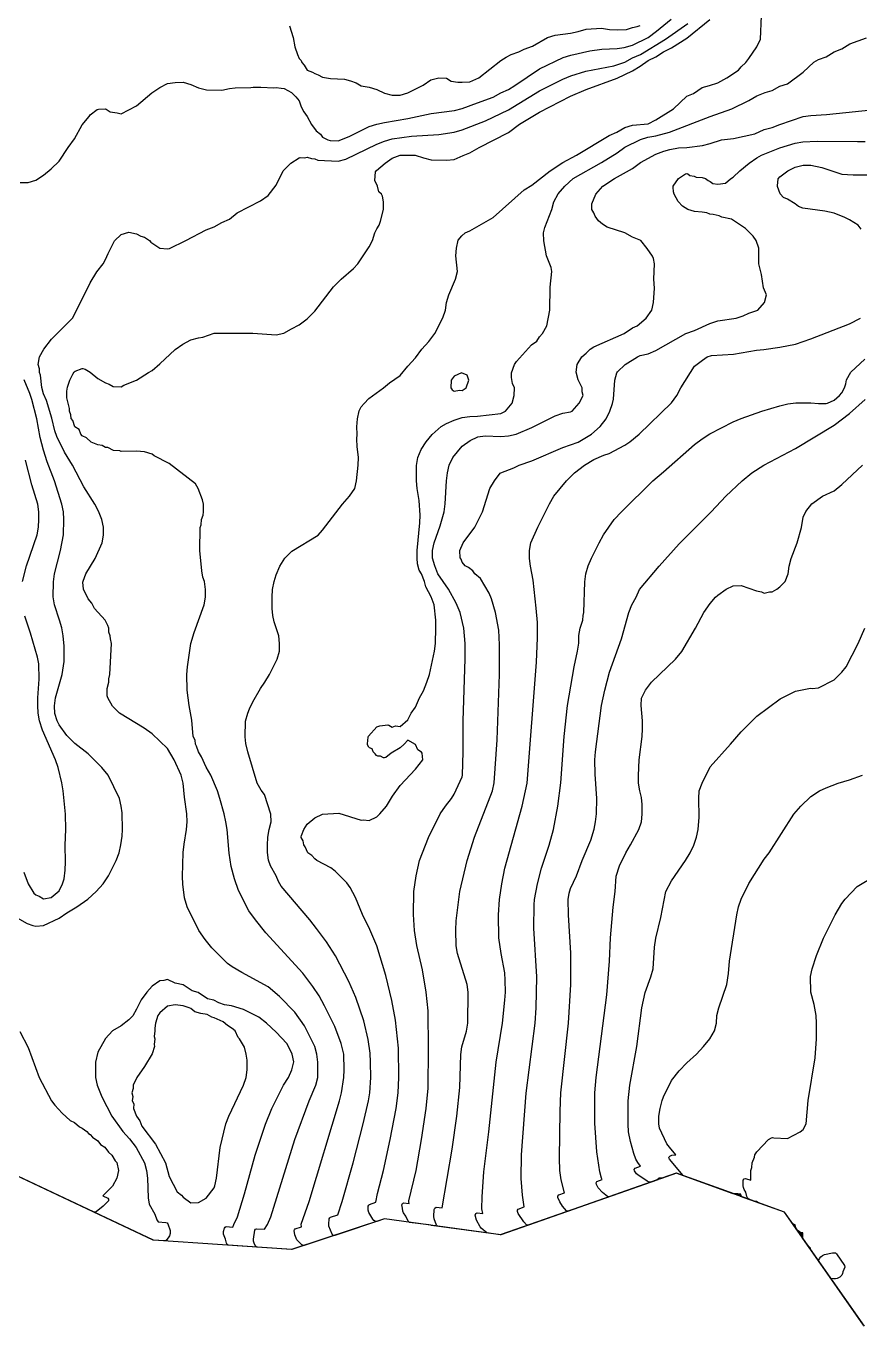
# Model space of a CAD drawing. Header units: millimetres. Extents: x 0 to 1688, y 0 to 1207.
# Drawn here: x 319.3 to 588.4, y 194.8 to 614.2 of the extents above; entities that cross this region are included whole.
import ezdxf

# ---------------------------------------------------------------- set-up
doc = ezdxf.new("R2010")
doc.units = ezdxf.units.MM
doc.layers.add('CONTOUR_1m', color=8, linetype='Continuous')
doc.layers.add('CONTOUR_5m_INDEX', color=1, linetype='Continuous')

msp = doc.modelspace()

# ---------------------------------------------------------------- linework, layer by layer
at = {"layer": 'CONTOUR_1m'}
for points, elevation in [([(589.77, 194.82), (564.05, 231.55), (529.1, 244.1), (472.53, 224.28), (435, 229.35), (405, 219.46), (360.49, 222.51), (276.94, 261.91), (230.01, 277.46), (161.67, 331.67), (127.47, 334.79), (51.64, 364.14), (12.6, 361.63), (0.47, 366.43), (0.47, 366.43), (0.13, 366.71), (0, 367.13), (0, 1159.58)], 524.3), ([(589.77, 194.82), (564.05, 231.55), (529.1, 244.1), (472.53, 224.28), (435, 229.35), (405, 219.46), (360.49, 222.51), (276.94, 261.91), (230.01, 277.46), (161.67, 331.67), (127.47, 334.79), (51.64, 364.14), (12.6, 361.63), (0.47, 366.43), (0.47, 366.43), (0.13, 366.71), (0, 367.13), (0, 1159.58)], 529.3), ([(589.77, 194.82), (564.05, 231.55), (529.1, 244.1), (472.53, 224.28), (435, 229.35), (405, 219.46), (360.49, 222.51), (276.94, 261.91), (230.01, 277.46), (161.67, 331.67), (127.47, 334.79), (51.64, 364.14), (12.6, 361.63), (0.47, 366.43), (0.47, 366.43), (0.13, 366.71), (0, 367.13), (0, 1159.58)], 534.3), ([(589.77, 194.82), (564.05, 231.55), (529.1, 244.1), (472.53, 224.28), (435, 229.35), (405, 219.46), (360.49, 222.51), (276.94, 261.91), (230.01, 277.46), (161.67, 331.67), (127.47, 334.79), (51.64, 364.14), (12.6, 361.63), (0.47, 366.43), (0.47, 366.43), (0.13, 366.71), (0, 367.13), (0, 1159.58)], 539.3), ([(589.77, 194.82), (564.05, 231.55), (529.1, 244.1), (472.53, 224.28), (435, 229.35), (405, 219.46), (360.49, 222.51), (276.94, 261.91), (230.01, 277.46), (161.67, 331.67), (127.47, 334.79), (51.64, 364.14), (12.6, 361.63), (0.47, 366.43), (0.47, 366.43), (0.13, 366.71), (0, 367.13), (0, 1154.2)], 549.3), ([(589.77, 194.82), (564.05, 231.55), (529.1, 244.1), (472.53, 224.28), (435, 229.35), (405, 219.46), (360.49, 222.51), (276.94, 261.91), (230.01, 277.46), (161.67, 331.67), (127.47, 334.79), (51.64, 364.14), (12.6, 361.63), (0.4, 366.46), (0.13, 366.71), (0, 367.13), (0, 920.81)], 554.3), ([(589.77, 194.82), (564.05, 231.55), (529.1, 244.1), (472.53, 224.28), (435, 229.35), (418.95, 224.06), (418.44, 224.07), (418.05, 224.42), (417.06, 226.98), (417.01, 227.7), (417.17, 229.44), (417.3, 229.7), (417.59, 229.92), (419.94, 230.72), (421.31, 235.01), (424.87, 247.5), (428.08, 260), (429.83, 267.51), (430.24, 270.02), (430.53, 275.01), (430.49, 279.99), (430.34, 282.83), (429.72, 287.2), (428.3, 293.32), (425.78, 300.8), (423.49, 306), (419.22, 314.2), (416.25, 318.74), (413.09, 323.1), (410.89, 325.9), (401.67, 336.74), (400.73, 338.23), (399.98, 340.02), (398.23, 343.23), (397.56, 345.15), (397.28, 347.54), (397.27, 349.99), (397.33, 352.56), (397.79, 355.03), (398.47, 357.5), (398.28, 359.98), (396.25, 366.25), (396.25, 366.25), (395.15, 367.65), (393.94, 370), (390.84, 380.04), (390.28, 382.73), (390.04, 384.95), (390.19, 389.91), (390.9, 392.54), (391.47, 393.98), (392.49, 396.18), (394.98, 400.53), (396.39, 402.51), (397.91, 405.01), (400.39, 410), (401.09, 412.5), (401.14, 415.02), (400.94, 417.5), (399.43, 421.98), (399, 424.04), (398.77, 426.3), (398.72, 429.97), (398.88, 432.45), (399.4, 434.97), (400.02, 437.18), (401.16, 440), (402.81, 442.56), (405.03, 444.82), (413.54, 450.01), (415.01, 451.6), (421.38, 459.98), (423.65, 462.52), (425.37, 465), (425.89, 467.51), (426.51, 472.52), (426.59, 475), (426.11, 478.57), (426.01, 480.96), (426.17, 482.53), (426.07, 484.95), (426.27, 487.54), (426.78, 490.03), (427.5, 491.34), (428.4, 492.47), (429.96, 494.02), (434.67, 497.49), (436.61, 499.1), (440, 501.45), (442.49, 504.47), (444.98, 507.14), (446.97, 510), (449.32, 512.49), (451.23, 515), (453.77, 520.03), (454.6, 522.5), (454.95, 525), (455.7, 527.46), (457.91, 532.52), (458.53, 535), (457.95, 540.08), (458.2, 542.54), (458.78, 545.08), (459.97, 546.54), (461, 547.49), (462.52, 548.12), (470, 552.39), (480, 561.32), (482.52, 562.82), (488.4, 567.48), (492.46, 570.23), (496.92, 572.51), (507.46, 578.9), (509.88, 580.01), (512.5, 581.48), (515, 582.19), (520, 582.71), (522.48, 583.95), (528.18, 587.5), (532.51, 591.62), (534.63, 592.5), (537.47, 594.37), (539.86, 595), (542.5, 595.92), (545.37, 597.49), (549.17, 600), (550.03, 601.04), (551.56, 602.5), (552.51, 603.73), (555.11, 607.5), (556.23, 610), (556.64, 617.45)], 574.3), ([(317.5, 563.77), (320, 563.7), (322.5, 564.48), (325.01, 566.13), (327.49, 568.13), (330, 570.57), (332.91, 574.98), (335.01, 577.85), (337.5, 582.39), (339.7, 584.99), (340.04, 585.61), (342.33, 587.28), (342.71, 587.42), (344.95, 587.55), (345.22, 587.42), (346.49, 586.49), (348.73, 586.23), (350, 585.87), (355, 588.47), (359.97, 592.69), (362.54, 594.4), (364.96, 595.64), (367.45, 596.02), (370.04, 596.08), (372.55, 595.33), (375, 594.23), (377.52, 593.61), (382.5, 593.51), (384.95, 594.1), (386.76, 594.29), (391.84, 594.36), (392.57, 594.48), (395.03, 594.52), (399.23, 594.25), (400.04, 594.37), (401.62, 594.12), (402.56, 594.09), (405, 592.72), (406.4, 591.4), (407.42, 590.07), (408.12, 588.12), (408.98, 586.52), (410.05, 585.05), (411.38, 582.48), (412.88, 580.38), (414.28, 579.28), (415, 578.37), (416.66, 577.5), (417.5, 577.26), (420, 577.23), (423.54, 578.53), (430, 581.79), (432.46, 582.59), (435.02, 583.14), (442.51, 584.33), (450.03, 585.99), (457.52, 587.01), (460.01, 587.66), (465, 589.4), (470, 591.27), (472.47, 592.66), (475.02, 593.78), (477.06, 595.01), (484.95, 600.4), (492.56, 604.11), (495.03, 604.83), (501.17, 606.16), (505.05, 606.79), (509.99, 606.99), (512.24, 607.25), (515, 608.01), (520.01, 610.47), (522.71, 612.51), (527.48, 616.48)], 559.3), ([(589.77, 194.82), (564.05, 231.55), (529.1, 244.1), (472.53, 224.28), (435, 229.35), (405.07, 219.47), (393.82, 220.25), (393.48, 220.51), (393.05, 221.23), (392.73, 222.14), (392.73, 222.81), (393.12, 225.74), (393.33, 226.04), (393.72, 226.22), (396.25, 226.06), (397.27, 227.52), (398.29, 230.02), (406.1, 255.02), (410.64, 267.48), (412.84, 272.5), (413.51, 275.02), (413.52, 279.97), (413.15, 282.52), (412.53, 285), (409.22, 291.7), (406.01, 296.05), (401.15, 301.13), (397.5, 304.24), (388.91, 308.92), (385.79, 310.75), (384.3, 311.8), (379.26, 316.82), (377.08, 319.54), (375.1, 322.46), (371.32, 330), (370.48, 332.98), (369.93, 337.39), (369.84, 339.86), (370.01, 347.54), (370.3, 350.32), (371.08, 354.98), (371.27, 357.52), (371.23, 360.02), (370.45, 365.43), (370.03, 369.99), (369.39, 372.5), (367.15, 377.48), (365, 381.1), (359.98, 385.87), (357.49, 387.67), (349.51, 392.55), (347.2, 394.76), (345.71, 397.5), (345.56, 398.14), (345.49, 400.44), (346.02, 402.5), (346.07, 403.57), (346.38, 405), (346.9, 414.98), (346.54, 416.54), (346.52, 417.5), (346.09, 418.63), (346, 420), (345.77, 420.77), (344.87, 422.5), (341.38, 426.32), (340.56, 428.06), (339.37, 429.42), (337.84, 432.5), (337.71, 434.84), (337.76, 435.15), (338.68, 437.5), (341.62, 442.48), (343.92, 447.5), (344.31, 450), (344.31, 452.52), (343.78, 455), (342.69, 457.72), (341.5, 460.01), (338.01, 465.55), (334.33, 472.51), (331.75, 476.69), (329.27, 481.81), (328.6, 483.65), (327.66, 487.67), (325.94, 493.41), (324.98, 495.51), (324.48, 497.55), (324.05, 501.56), (323.71, 502.46), (323.67, 503.67), (323.28, 505), (323.65, 507.5), (325.04, 510.01), (327.53, 513.22), (334.32, 520), (334.32, 520), (336.94, 525.01), (339.98, 531.37), (342.21, 534.96), (344.19, 537.48), (344.99, 538.84), (345.79, 540.81), (347.92, 544.94), (350.08, 546.91), (352.5, 547.71), (354.97, 547.15), (356.4, 546.4), (357.56, 546.12), (359.13, 545.02), (359.55, 544.52), (362.5, 542.59), (365, 542.29), (365.58, 542.49), (370.89, 545), (377.46, 548.46), (380, 549.43), (382.46, 550.83), (385, 551.92), (387.5, 553.92), (394.98, 557.82), (397.48, 559.54), (400, 562.82), (402.28, 567.53), (404.76, 570), (407.44, 571.7), (407.73, 571.75), (409.19, 571.7), (410.04, 571.88), (411.48, 571.48), (412.53, 571.42), (413.43, 570.93), (420, 570.62), (422.5, 571.27), (432.52, 576.05), (434.97, 577.04), (437.5, 577.79), (443.65, 578.63), (452.52, 579.19), (457.48, 580), (459.99, 580.73), (467.51, 583.59), (474.98, 587.18), (484.97, 593.29), (492.53, 597.08), (495.03, 598.11), (499.96, 599.65), (508.9, 601.41), (512.5, 602.52), (514.97, 603.9), (517.53, 605.02), (525.6, 609.99), (532.82, 615.01)], 564.3), ([(404.36, 614.32), (405.5, 610.56), (406.05, 607.5), (406.91, 605.02), (407.5, 603.7), (408.11, 603.12), (408.33, 602.5), (409.07, 601.57), (410, 599.93), (411.79, 599.33), (412.5, 598.86), (413.53, 598.52), (415, 597.75), (417.52, 597.33), (422.07, 597.07), (424.02, 596.58), (425.81, 595.88), (427.46, 594.96), (430.06, 594.53), (432.54, 593.7), (435, 592.52), (437.5, 591.88), (440, 591.96), (442.5, 592.71), (447.5, 595.11), (449.97, 596.82), (452.46, 597.53), (454.95, 597.39), (456.45, 596.45), (458.59, 596.11), (460.02, 596.05), (462.5, 596.24), (465.42, 597.5), (472.47, 603.07), (474.22, 604.2), (475.86, 605.02), (478.35, 605.85), (480, 606.78), (482.67, 607.68), (487.58, 610.49), (490, 611.24), (494.99, 611.9), (497.48, 612.42), (500.03, 613.24), (505, 613.48), (507.52, 613.08), (510.02, 612.96), (513.07, 613.07), (515, 613.76), (516.53, 614.04), (517.48, 614.39)], 554.3), ([(589.77, 194.82), (564.05, 231.55), (529.1, 244.1), (472.53, 224.28), (435.02, 229.35), (432.47, 228.52), (432.05, 228.55), (431.58, 228.87), (431.2, 229.31), (429.96, 231.44), (429.74, 232.2), (429.74, 233.53), (429.89, 233.86), (430.17, 234.07), (432.22, 234.76), (432.67, 237.53), (434.68, 245.01), (436.84, 254.99), (438.72, 264.99), (439.41, 270.02), (439.6, 275.01), (439.44, 284.46), (438.49, 293.47), (437.35, 299.83), (435.36, 307.87), (432.45, 317.48), (430.29, 322.77), (427.92, 327.53), (425.64, 333.11), (423.87, 336.34), (422.82, 337.82), (419.06, 341.59), (417.69, 342.68), (413.16, 345), (412.5, 345.49), (411.57, 346.57), (410.27, 347.47), (409.41, 349.41), (408.99, 350.04), (408.79, 351.3), (408.79, 351.3), (408.14, 352.37), (408.09, 352.65), (408.18, 353.12), (408.95, 354.96), (409.98, 356.71), (412.47, 358.82), (414.96, 359.91), (420.27, 360.26), (427.5, 358.03), (428.19, 358.14), (430, 357.86), (432.5, 359.12), (433.48, 360.02), (435.66, 362.5), (437.52, 365.72), (440, 369.22), (444.99, 374.44), (447.36, 377.5), (447.12, 379.6), (446.93, 380), (445.75, 380.74), (445, 382.39), (442.5, 383.85), (441.35, 382.5), (440, 381.35), (437.1, 379.59), (435.38, 378.27), (434.99, 378.12), (434.64, 378.17), (433.68, 378.68), (432.83, 378.67), (432.42, 378.83), (431.95, 379.45), (431.35, 380.04), (430.98, 380.98), (430.18, 381.35), (429.96, 381.55), (429.54, 382.37), (429.49, 382.64), (429.69, 384.75), (429.79, 385.07), (432.54, 388.11), (433.5, 388.47), (436.06, 388.72), (436.39, 388.64), (437.5, 387.97), (438.54, 388.46), (440, 388.22), (442.5, 390.36), (443.53, 392.5), (445.01, 394.46), (446.3, 397.47), (447.51, 399.7), (448.6, 402.5), (449.53, 405.03), (451.12, 412.51), (451.48, 415.02), (451.54, 420.01), (451.5, 422.52), (450.99, 427.5), (450, 430.02), (448.31, 433.31), (447.89, 435), (446.87, 437.48), (446.2, 438.7), (445.6, 440.69), (445.46, 442.54), (445.53, 444.97), (446.42, 453.9), (446.48, 456.46), (446.18, 461.16), (445.56, 464.97), (445.34, 467.47), (445.35, 472.46), (445.68, 475.03), (446.79, 477.55), (448.41, 480.03), (450.33, 482.44), (453.3, 485), (454.96, 485.96), (457.46, 487.06), (460.05, 487.87), (462.45, 488.26), (465.02, 488.34), (472.5, 489.21), (474.02, 490), (476.13, 492.5), (476.83, 495), (476.95, 497.5), (476.31, 498.85), (475.9, 500.79), (475.95, 502.38), (476.92, 505), (477.54, 505.96), (482.43, 511.37), (484.14, 512.5), (485, 513.95), (485.92, 515), (487.29, 517.52), (488.29, 522.5), (488.38, 529.96), (488.92, 535), (488.77, 536.27), (487.23, 540.08), (486.39, 544.95), (486.29, 547.46), (486.72, 549.25), (488.92, 554.99), (489.65, 557.5), (490.97, 560.07), (493.12, 562.53), (495.87, 565), (505.01, 570.19), (509.99, 573.32), (512.55, 575.13), (517.55, 577.61), (519.95, 578.38), (522.52, 578.82), (526.87, 580.01), (539.99, 585.05), (547.03, 587.49), (552.49, 590.18), (555.05, 591.66), (557.75, 592.77), (560, 593.41), (562.5, 594.79), (565, 595.53), (569.99, 599.34), (573.48, 602.54), (575, 603.45), (577.5, 604.32), (580, 605.86), (582.5, 606.89), (585.08, 608.48), (590.51, 610.43)], 579.3), ([(589.77, 194.82), (564.05, 231.55), (529.1, 244.1), (472.53, 224.28), (450.17, 227.29), (449.88, 227.4), (449.24, 227.42), (443.09, 228.26), (442.82, 228.39), (442.61, 228.62), (441.89, 230.29), (441.07, 231.38), (440.89, 231.87), (440.78, 232.84), (440.78, 232.84), (440.55, 233.89), (440.64, 234.17), (440.83, 234.39), (441.1, 234.52), (442.96, 234.33), (442.8, 234.89), (442.81, 235.19), (445.17, 245.01), (446.93, 254.99), (448.4, 264.99), (449.03, 271.55), (449.22, 284.21), (449.01, 296.53), (448.44, 302.51), (447.19, 309.71), (445.38, 317.53), (444.63, 322.47), (444.3, 327.53), (444.47, 335.04), (445.19, 340.03), (446.31, 344.95), (449.22, 352.47), (452.93, 360.04), (454.62, 362.52), (456.58, 364.98), (457.49, 366.45), (459.99, 371.94), (460.16, 372.52), (460.4, 380.01), (460.4, 390.01), (461.02, 410.01), (460.99, 415.02), (460.55, 420), (459.33, 425), (458.04, 428.02), (455.64, 432.52), (452.18, 437.5), (451.17, 440.04), (450.46, 442.54), (450.49, 445), (451.01, 447.45), (452.94, 452.93), (454.21, 457.52), (454.58, 460.02), (454.93, 467.47), (455.26, 470.04), (455.86, 472.5), (457.06, 475), (459.98, 478.71), (462.56, 480.53), (465.12, 481.72), (467.5, 481.99), (472.48, 481.84), (474.99, 481.99), (477.5, 482.54), (482.51, 484.67), (490, 488.46), (492.5, 489.27), (495, 489.7), (495.49, 490), (497.82, 492.5), (499.11, 495), (498.76, 496.22), (498.69, 497.5), (497.49, 500.05), (496.76, 502.5), (497.08, 504.99), (498.59, 507.46), (500.02, 508.63), (501.34, 510), (502.5, 510.75), (512.31, 514.99), (515, 516.89), (516.43, 517.5), (519.41, 520), (521.25, 522.5), (521.75, 525.02), (522.1, 529.6), (521.89, 532.54), (522.07, 537.5), (521.74, 539.26), (521.43, 540.02), (519.71, 542.49), (517.67, 545), (515, 546.06), (512.55, 547.5), (506.78, 549.33), (505.34, 550.27), (504.03, 551.42), (502.97, 552.84), (502.5, 553.93), (501.86, 555.01), (501.87, 556.85), (503.13, 559.96), (505.36, 562.52), (509.22, 565.01), (514.98, 568.25), (517.55, 570.15), (522.46, 572.85), (525.03, 573.88), (526.97, 574.43), (529.86, 574.89), (532.51, 575.04), (537.52, 575.72), (540.02, 576.29), (543.73, 577.5), (547.52, 577.98), (554.44, 579.45), (557.5, 580.79), (560.02, 581.46), (562.52, 582.45), (570.06, 584.98), (572.54, 585.38), (577.51, 585.65), (595.16, 587.5)], 584.3), ([(589.77, 194.82), (564.05, 231.55), (529.1, 244.1), (523.92, 242.28), (523.52, 242.24), (523.2, 242.03), (472.53, 224.28), (452.21, 227.03), (451.97, 227.17), (451.79, 227.39), (450.96, 229.42), (450.9, 230.13), (451.03, 232.41), (451.03, 232.41), (451.22, 232.87), (451.66, 233.11), (453.61, 232.9), (456.83, 251.82), (458.34, 262.49), (459.26, 271.75), (459.63, 282.46), (459.96, 284.94), (461.4, 289.98), (461.84, 292.5), (462, 302.48), (461.63, 304.99), (458.52, 314.96), (458.06, 317.5), (457.96, 322.48), (458.09, 325.56), (459.26, 334.96), (461.66, 344.97), (464.06, 352.48), (469.84, 367.51), (470.39, 370.01), (471.37, 383.88), (472.09, 404.99), (472.08, 414.57), (471.81, 419.34), (470.78, 424.98), (469.5, 429.47), (468.71, 431.24), (465.93, 435.93), (464.14, 437.5), (463.44, 438.46), (462.04, 439.54), (461, 440.04), (460.03, 441.29), (459.69, 442.19), (459.4, 442.69), (459.26, 445.03), (460.3, 447.5), (464.08, 452.52), (466.57, 457.5), (468.99, 465), (470.48, 467.53), (472.26, 469.93), (472.5, 470.08), (476.69, 471.7), (478.38, 472.51), (482.51, 473.97), (492.47, 478.23), (497.5, 479.95), (501.76, 482.5), (504.53, 485), (506.48, 487.52), (507.63, 489.98), (508.54, 492.48), (508.85, 493.86), (509.23, 500), (509.93, 502.34), (510.1, 502.6), (512.6, 505), (516.61, 507.5), (517.5, 507.87), (520, 508.5), (522.48, 509.53), (532.22, 515), (535.02, 515.94), (539.96, 518.22), (542.5, 519.06), (548.42, 520.01), (550.7, 520.72), (552.55, 521.59), (555.38, 522.5), (557.54, 525), (558.16, 527.5), (557.26, 529.76), (556.6, 534.08), (555.76, 537.5), (555.76, 542.5), (554.88, 545), (553.93, 546.4), (551.42, 548.92), (546.89, 551.89), (543.75, 552.5), (542.93, 552.95), (540.95, 553.45), (539.97, 553.53), (538.91, 553.92), (537.48, 554.2), (534.93, 554.41), (532.84, 554.99), (531.1, 556.05), (529.7, 557.58), (528.37, 559.97), (528.18, 560.68), (528.09, 562.25), (528.13, 562.57), (529.76, 565.04), (532.06, 566.5), (532.49, 566.62), (532.85, 566.51), (533.51, 566.01), (534.92, 565.82), (535.49, 565.5), (537.5, 565.32), (538.57, 565.03), (539.35, 564.35), (540.03, 564.11), (540.94, 563.44), (542.5, 563.16), (545, 563.57), (546.58, 564.97), (547.5, 565.44), (549.55, 567.53), (552.58, 569.98), (555.04, 571.72), (556.54, 572.51), (562.53, 574.95), (567.46, 576.43), (569.95, 576.87), (574.54, 577.02), (587.51, 576.91), (590.02, 577.01)], 589.3), ([(589.77, 194.82), (569.39, 223.92), (569.24, 224.25), (569.01, 224.47), (564.05, 231.55), (549.49, 236.78), (548.86, 237.04), (548.42, 237.32), (547.85, 237.37), (529.1, 244.1), (524.2, 242.38), (523.52, 242.34), (523.05, 241.98), (481.39, 227.38), (481.04, 227.37), (480.78, 227.49), (479.88, 228.42), (478.11, 231.13), (477.84, 231.71), (477.84, 231.71), (477.85, 232.21), (478.11, 232.55), (480.08, 233.27), (479.49, 237.02), (479.06, 242.46), (479.19, 250.02), (480.7, 269.98), (483.56, 292.49), (483.94, 297.49), (484.1, 307.51), (483.15, 323.17), (483.21, 330.67), (483.37, 332.47), (484.3, 337.47), (485.64, 342.48), (488.1, 349.99), (489.53, 354.98), (490.91, 362.49), (491.89, 370.01), (492.89, 384.98), (493.96, 394.98), (496.16, 407.48), (497.27, 412.52), (497.61, 415.09), (497.67, 417.55), (498.08, 419.94), (498.92, 422.5), (499.04, 424.04), (499.28, 425), (499.57, 434.95), (499.96, 437.46), (500.7, 440.04), (501.75, 442.52), (504.18, 447.48), (505.63, 450.03), (509.05, 454.96), (511.38, 457.49), (521.58, 467.52), (525.01, 470.34), (534.97, 479.22), (537.48, 481.07), (539.97, 482.65), (547.47, 486.57), (549.98, 487.63), (556.69, 489.99), (562.52, 491.72), (565.04, 492.3), (567.67, 492.63), (572.46, 492.7), (574.96, 492.45), (577.48, 492.39), (577.86, 492.51), (580, 493.54), (581.74, 495), (582.49, 495.92), (583.34, 497.51), (583.75, 498.75), (583.97, 500.04), (585.38, 502.59), (589.97, 506.78)], 599.3), ([(316.52, 326.52), (319.74, 324.7), (321.51, 324.01), (322.48, 323.85), (325, 324.07), (330, 326.38), (332.53, 328.13), (335.75, 330.01), (339.29, 332.48), (341.97, 334.99), (344.25, 337.52), (345.98, 340.02), (348.44, 344.98), (349.37, 347.52), (349.92, 350.02), (350.31, 352.82), (350.44, 355.01), (350.38, 360.4), (350.07, 362.52), (349.46, 365), (345.81, 372.5), (343.78, 374.99), (341.9, 376.91), (339.34, 379.36), (335.04, 382.71), (332.54, 385.28), (330, 388.75), (329.36, 390.05), (328.58, 392.46), (328.52, 394.95), (328.83, 397.5), (331.04, 404.97), (331.64, 409.16), (331.66, 414.14), (331.36, 417.52), (330.86, 420.01), (330.15, 422.49), (328.5, 427.5), (328.12, 430.06), (328.15, 434.95), (328.49, 437.45), (330.5, 444.98), (331.4, 450.03), (331.57, 455.02), (331.4, 457.52), (330.93, 459.98), (328.55, 467.49), (326.17, 473.64), (324.96, 477.43), (323.94, 481.48), (322.87, 487.51), (321.24, 493.73), (320.62, 495.64), (318.74, 500.04)], 559.3), ([(589.77, 194.82), (569.74, 223.42), (569.36, 224.37), (569.07, 224.49), (568.85, 224.69), (564.05, 231.55), (549.86, 236.65), (549.46, 236.97), (548.57, 237.36), (547.73, 237.41), (529.12, 244.09), (524.34, 242.43), (523.52, 242.39), (522.98, 241.95), (494.33, 231.91), (493.97, 231.91), (493.71, 232.03), (492.36, 233.48), (491.49, 234.93), (490.93, 236.25), (490.93, 236.25), (490.9, 236.69), (491.18, 237.13), (493.04, 237.82), (491.99, 241.94), (491.55, 245.04), (491.44, 248.95), (491.63, 264.11), (491.89, 270.02), (494.33, 292.51), (495.1, 304.99), (495.08, 315.09), (494.29, 327.52), (494.27, 332.45), (494.53, 334.48), (495.02, 336), (496.87, 340.01), (498.77, 345.01), (501.52, 351.51), (502.61, 355.1), (503.07, 357.49), (503.4, 360.02), (503.49, 364.98), (502.91, 372.89), (502.84, 377.53), (503.02, 380.02), (504.96, 394.97), (506.02, 399.98), (507.51, 405.71), (511.46, 416.47), (513.82, 425.03), (514.74, 427.45), (516.15, 429.98), (517.25, 432.47), (523.57, 439.99), (529.98, 447.19), (540.36, 457.5), (545.05, 462.51), (550.3, 467.52), (553.47, 470.02), (557.39, 472.49), (567.51, 477.9), (579.98, 485.41), (585.01, 489.18), (590, 493.68)], 604.3), ([(318.25, 435), (319.52, 440.03), (322.93, 450.03), (323.39, 452.5), (323.47, 455.01), (323.47, 457.53), (323.13, 460), (321.19, 466.22), (319.16, 474.16)], 554.3), ([(589.77, 194.82), (569.83, 223.3), (569.48, 224.5), (568.99, 224.66), (568.7, 224.9), (564.05, 231.55), (550.07, 236.57), (549.76, 236.79), (549.59, 237.1), (548.74, 237.41), (547.58, 237.47), (529.1, 244.1), (524.48, 242.48), (523.53, 242.44), (522.91, 241.93), (507.37, 236.5), (506.86, 236.62), (505.3, 237.93), (503.95, 239.42), (503.31, 240.46), (503.31, 240.46), (503.21, 240.96), (503.45, 241.4), (505.24, 242.09), (505, 242.54), (504.49, 244.53), (503.49, 251.02), (502.78, 260.31), (502.79, 270.04), (503.27, 275.01), (506.66, 301.67), (507.54, 312.53), (507.86, 320.02), (508.71, 329.98), (509.37, 335.01), (509.71, 339.91), (510.73, 343.25), (512.8, 347.47), (514.34, 350.01), (517.01, 355), (517.88, 357.5), (518.11, 359.98), (518.08, 363.06), (517.86, 365.35), (517.32, 367.53), (516.95, 369.96), (516.87, 372.47), (517.16, 377.47), (518.12, 384.98), (518.22, 387.49), (518.22, 390.02), (517.72, 395), (517.85, 397.42), (519.12, 400), (521.06, 402.5), (528.88, 409.98), (530.86, 412.48), (535.33, 419.99), (537.97, 424.96), (540.03, 427.93), (541.76, 429.95), (542.51, 430.56), (545.2, 432.5), (547.5, 433.57), (550.07, 433.72), (554.98, 432.05), (556.64, 431.68), (557.5, 431.25), (559.15, 431.65), (560, 431.65), (561.49, 432.49), (562.52, 433.28), (564.22, 435), (565.22, 437.5), (565.48, 440), (566.13, 442.46), (568.09, 447.52), (569.44, 452.48), (570, 455.75), (570.89, 457.56), (572.87, 460.06), (576.29, 462.5), (580, 464.22), (582.51, 466.31), (589.16, 472.52)], 609.3), ([(318.64, 341.19), (320.07, 337.5), (321.89, 334.42), (322.5, 333.88), (323.57, 333.52), (325, 332.6), (327.5, 333.1), (330, 335.25), (331.13, 337.5), (331.59, 339.08), (331.95, 341.93), (332.04, 344.53), (331.96, 349.98), (332.17, 355.01), (332.06, 359.99), (331.36, 367.51), (330.93, 370.01), (329.7, 374.98), (328.83, 377.51), (324.64, 387.09), (323.65, 390.06), (323.24, 392.55), (323.16, 395.01), (323.18, 397.52), (323.57, 403.55), (323.42, 408.44), (323.05, 410.58), (320.81, 418.3), (318.93, 423.87)], 554.3), ([(589.77, 194.82), (569.86, 223.25), (569.73, 223.58), (569.69, 224.62), (569.04, 224.79), (568.59, 225.08), (564.05, 231.55), (550.23, 236.51), (549.89, 236.77), (549.73, 237.24), (548.98, 237.44), (547.49, 237.49), (529.1, 244.1), (524.49, 242.49), (523.52, 242.47), (522.9, 241.93), (520.75, 241.18), (520.34, 241.19), (519.66, 241.52), (516.69, 243.61), (516.31, 243.95), (515.62, 244.84), (515.56, 245.35), (515.85, 245.78), (517.55, 246.41), (517.55, 246.41), (516.67, 247.54), (516.04, 248.63), (515.39, 250.43), (514.3, 254.34), (513.73, 257.46), (513.53, 259.97), (513.55, 267.46), (514.1, 272.53), (516.38, 285.01), (517.97, 297.46), (519.11, 302.46), (520.91, 307.49), (521.61, 310), (522.08, 317.05), (522.52, 319.97), (524.1, 326.6), (525.72, 334.96), (527.53, 338.49), (532.05, 344.99), (533.59, 347.48), (534.72, 349.98), (535.59, 352.52), (536.12, 355.02), (536.45, 358.93), (536.34, 364.98), (536.44, 367.46), (537.41, 369.97), (540.07, 375.17), (546.59, 382.5), (549.98, 386.54), (555.04, 391.54), (562.56, 397.12), (567.54, 399.64), (572.38, 400.6), (572.97, 400.48), (575, 400.67), (580, 403.25), (582.5, 405.71), (583.85, 407.51), (587.73, 414.99), (589.91, 419.91)], 614.3), ([(589.54, 195.14), (572.54, 219.43), (572.4, 219.89), (572.02, 220.17), (570.06, 222.96), (569.93, 223.31), (569.92, 224.91), (569.32, 225), (568.88, 225.17), (568.12, 225.75), (567.64, 226.57), (567.49, 227.49), (566.99, 227.56), (566.7, 227.77), (564.05, 231.55), (555.37, 234.67), (554.98, 234.99), (554.41, 235.02), (552.48, 235.71), (552.15, 235.99), (551.83, 236.58), (551.54, 237.97), (551.54, 237.97), (550.97, 238.84), (550.74, 239.46), (550.68, 240.01), (550.7, 241.87), (550.99, 242.28), (551.47, 242.41), (553.17, 241.83), (553.17, 244.96), (553.49, 245.99), (553.54, 247.5), (554.33, 249.33), (554.41, 250.03), (555.06, 251.05), (558.86, 254.94), (559.76, 255.53), (560.12, 255.61), (560.53, 255.51), (565, 255.34), (569.02, 257.51), (570, 258.27), (571.04, 260), (571.61, 267.53), (573.88, 281.37), (574.37, 287.51), (574.37, 292.49), (574.17, 294.98), (573.53, 298.55), (572.55, 302.55), (572.4, 307.59), (572.9, 310.04), (574.34, 314.33), (576.63, 319.97), (580.4, 327.48), (582.53, 331.17), (583.55, 332.54), (587.5, 336.56), (593.03, 340)], 624.3), ([(589.77, 194.82), (564.05, 231.55), (529.1, 244.1), (472.53, 224.28), (435, 229.35), (405, 219.46), (384.55, 220.88), (384.26, 221.08), (383.99, 221.55), (383.67, 222.81), (383.02, 224.5), (383, 225.36), (383.31, 226.39), (383.58, 226.75), (383.92, 226.89), (386.08, 226.76), (386.37, 227.54), (387.6, 230), (389.85, 237.5), (393.24, 249.98), (396.55, 259.98), (398.62, 265.03), (402.37, 272.47), (403.96, 275.02), (405.05, 277.52), (405.75, 280.02), (405.16, 282.5), (404.03, 284.98), (403.44, 285.94), (399.99, 289.67), (396.94, 292.49), (394.43, 294.43), (389.48, 296.98), (385.63, 298.1), (383.34, 298.43), (381.52, 299.03), (379.95, 299.94), (377.86, 300.37), (374.92, 302.42), (372.95, 303), (370, 304.84), (367.5, 305.48), (365, 306.66), (363.76, 306.27), (362.5, 306.17), (360, 304.5), (358.29, 302.49), (356.46, 300), (355.02, 297), (353.76, 294.94), (352.5, 293.58), (350.05, 291.61), (347.23, 290), (345.01, 287.57), (342.5, 283.21), (341.78, 279.98), (341.79, 274.98), (342.27, 272.5), (343.78, 268.76), (347.07, 262.48), (350.62, 257.52), (352.72, 255.19), (354.92, 252.42), (357.57, 247.5), (358.24, 244.94), (358.51, 242.47), (358.69, 236.19), (359.1, 234.1), (360.85, 230.92), (361.56, 229.06), (361.93, 228.45), (364.48, 228.24), (364.82, 228.09), (365.07, 227.74), (365.79, 225.61), (365.84, 224.64), (365.6, 223.87), (364.6, 222.5), (364.36, 222.32), (364.08, 222.26), (360.36, 222.56), (276.94, 261.91)], 559.3), ([(317.37, 289.81), (319.98, 284.66), (323.63, 274.98), (327.51, 267.52), (328.6, 266.12), (331.02, 263.54), (333.6, 261.1), (335.02, 260.44), (336.62, 259.12), (337.5, 258.65), (338.94, 257.56), (339.45, 256.95), (340.04, 256.58), (340.73, 255.73), (342.46, 254.55), (343.37, 253.37), (344.72, 252.49), (345.9, 250.9), (347.01, 249.99), (348.12, 248.12), (348.61, 247.52), (349.15, 245), (348.58, 242.47), (347.27, 239.97), (344.12, 236.85), (345.74, 236.06), (345.96, 235.69), (345.93, 235.2), (344.24, 233.46), (342.01, 231.67), (341.67, 231.52), (341.3, 231.56), (276.94, 261.91)], 564.3)]:
    msp.add_lwpolyline(points, dxfattribs=dict(at, elevation=elevation))
for points, elevation in [([(456.34, 497.5), (456.82, 496.82), (457.5, 496.41), (459.19, 496.74), (460, 496.64), (461.3, 497.5), (462.16, 500), (461.63, 501.63), (459.84, 502.34), (457.5, 501.3), (456.52, 500), (456.34, 497.5)], 574.3), ([(353.5, 270), (353.84, 268.83), (353.63, 267.5), (354.08, 266.52), (353.99, 265), (354.98, 262.48), (356.08, 261.03), (356.75, 259.25), (361.12, 253.53), (364.31, 247.5), (365.52, 243.02), (368.11, 238.11), (369.51, 237.01), (370.02, 236.43), (372.5, 234.56), (375, 234.64), (377.5, 236.05), (379.99, 239.38), (380.25, 240), (380.75, 242.51), (381.94, 252.46), (383.79, 260.04), (384.74, 262.53), (389.46, 272.48), (390.37, 275.02), (390.66, 277.52), (390.63, 280.61), (390.4, 282.52), (389.85, 284.83), (388.21, 287.49), (387.81, 287.91), (386.79, 290), (385.84, 290.84), (384.29, 291.79), (382.94, 292.96), (380.02, 294.28), (379.33, 294.42), (377.79, 295.28), (375.69, 295.64), (373.8, 296.2), (372.5, 297.29), (372, 297.49), (369.98, 298.07), (367.5, 298.48), (365, 298.01), (362.52, 295.87), (361.85, 295), (361.06, 292.48), (360.89, 290.89), (360.93, 290), (360.68, 288.18), (360.87, 287.42), (360.64, 285.64), (360.75, 284.96), (360.03, 282.65), (357.51, 278.52), (355.08, 274.99), (353.91, 272.5), (353.93, 271.41), (353.5, 270)], 554.3), ([(575.24, 215.57), (575.1, 216.04), (575.3, 216.62), (575.73, 217.19), (576.31, 217.62), (576.94, 217.86), (579.47, 218.43), (580.14, 218.48), (580.49, 218.39), (580.75, 218.16), (583.41, 214.29), (583.42, 213.84), (582.78, 212.3), (582.67, 211.78), (582.45, 211.27), (581.83, 210.54), (581.03, 210.12), (580.49, 210.01), (579.82, 210), (579.11, 210.14), (578.89, 210.35), (575.24, 215.57)], 629.3)]:
    msp.add_lwpolyline(points, close=True, dxfattribs=dict(at, elevation=elevation))
at = {"layer": 'CONTOUR_5m_INDEX'}
for points, elevation in [([(589.77, 194.82), (564.05, 231.55), (529.1, 244.1), (472.53, 224.28), (435, 229.35), (405, 219.46), (360.49, 222.51), (276.94, 261.91), (230.01, 277.46), (161.67, 331.67), (127.47, 334.79), (51.64, 364.14), (12.6, 361.63), (0.47, 366.43), (0.47, 366.43), (0.13, 366.71), (0, 367.13), (0, 1159.58)], 544.3), ([(589.77, 194.82), (564.05, 231.55), (529.1, 244.1), (472.53, 224.28), (435, 229.35), (409.04, 220.78), (408.59, 220.77), (408.27, 220.96), (407.1, 222.14), (406.73, 222.63), (406.01, 224.24), (405.83, 225.62), (405.93, 225.89), (406.2, 226.15), (408.17, 226.81), (408.14, 227.66), (410.66, 235.01), (420.43, 267.49), (421.06, 270.02), (421.85, 275.02), (422, 277.52), (421.86, 282.5), (420.96, 285.99), (418.96, 291.44), (415.67, 298.15), (413.85, 301.37), (411.87, 304.38), (408.64, 308.66), (396.73, 321.7), (393.32, 325.85), (391.25, 328.75), (387.9, 335.34), (386.56, 339.1), (385.51, 343.06), (384.83, 347.36), (384.17, 354.99), (383.83, 357.49), (383.29, 360.01), (381.9, 365), (381.15, 367.52), (378.92, 372.49), (377.49, 375.1), (375.98, 378.45), (375, 380.01), (374.38, 381.86), (374.03, 382.51), (373.85, 383.85), (373.28, 385), (372.81, 390.29), (371.94, 395.02), (371.3, 399.96), (371.21, 405.04), (371.41, 407.52), (372.52, 415.05), (373.54, 418.55), (376.77, 427.48), (377.2, 430), (377.21, 432.48), (376.96, 434.98), (376.41, 436.4), (376.03, 438.5), (375.43, 445.04), (375.5, 452.43), (375.81, 453.31), (375.98, 455), (376.46, 456.46), (376.62, 457.5), (376.54, 459.97), (376.31, 461.31), (374.84, 464.98), (374.05, 466.55), (365.56, 473.06), (360.65, 475.54), (360, 476.05), (357.52, 476.82), (354.98, 477.05), (350.08, 477), (349.63, 477.15), (347.58, 477.31), (345.73, 478.23), (344.97, 478.29), (343.89, 478.89), (342.5, 479.12), (340.38, 479.98), (338.85, 481.34), (337.43, 482.03), (337.02, 482.56), (336.5, 484), (335.04, 484.95), (334.42, 486.92), (333.93, 487.59), (333.79, 488.79), (333.79, 488.79), (333.31, 490), (333.31, 490.81), (332.5, 494.28), (332.5, 496.39), (332.71, 497.71), (333.44, 500), (334.39, 501.9), (334.91, 502.66), (335.22, 502.88), (337.4, 503.69), (337.67, 503.69), (338.37, 503.49), (340.08, 502.5), (342.52, 500.55), (344.98, 499.1), (346.19, 498.68), (347.5, 497.87), (350, 497.86), (350.85, 498.32), (355, 499.96), (358.8, 502.47), (360, 503.06), (362.51, 505.2), (367.5, 509.9), (369.97, 511.57), (372.5, 512.95), (374.96, 513.64), (376.37, 513.87), (380.07, 515.17), (392.48, 515.09), (400.02, 514.61), (402.5, 515.1), (404.97, 516.57), (407.5, 517.79), (409.98, 519.73), (412.51, 522.25), (418.53, 530.03), (421.01, 532.52), (424.98, 535.95), (426.32, 537.48), (430.01, 542.93), (431.09, 545), (431.87, 547.46), (432.47, 548.84), (433.24, 550), (433.73, 551.22), (434.67, 555), (434.68, 557.5), (434.3, 559.3), (433.98, 560), (433.18, 560.77), (432.74, 562.5), (431.86, 564.33), (432.12, 567.13), (432.4, 567.61), (435.17, 569.98), (437.47, 571.63), (440.07, 572.55), (444.88, 572.5), (447.52, 571.64), (450, 571.05), (454.98, 570.93), (457.5, 571.14), (460.36, 572.49), (462.5, 573.28), (465.47, 575.01), (474.99, 579.87), (478.49, 582.52), (484.98, 586.41), (494.97, 591.59), (500.02, 593.7), (509.98, 597.35), (514.99, 599.77), (517.49, 601.24), (520.05, 603.04), (522.52, 604.32), (524.97, 605.9), (527.51, 607.23), (532.52, 610.31), (539.97, 616.36)], 569.3), ([(588.7, 548.7), (587.8, 550), (585.02, 551.71), (583.43, 552.49), (580.03, 553.83), (577.05, 554.52), (569.91, 555.42), (568.51, 555.96), (567.48, 556.8), (565.02, 558.33), (563.71, 558.87), (562.62, 560.11), (561.72, 562.39), (561.7, 562.69), (561.99, 564.92), (562.5, 565.59), (565.12, 567.47), (567.41, 568.7), (570, 569.28), (572.5, 569.29), (576.07, 568.52), (582.52, 566.47), (586.19, 566.18), (596.21, 566.21)], 594.3), ([(589.77, 194.82), (564.05, 231.55), (548.57, 237.11), (548.29, 237.28), (547.96, 237.33), (529.1, 244.1), (524.06, 242.33), (523.52, 242.29), (523.13, 242.01), (472.6, 224.29), (472.32, 224.28), (467.95, 224.89), (466.11, 226.35), (465.79, 226.81), (464.61, 228.98), (464.22, 230.63), (464.42, 231.08), (464.86, 231.32), (466.65, 231.11), (466.65, 231.11), (466.34, 232.59), (466.45, 236.46), (467.01, 244.53), (468.61, 257.5), (471.02, 279.98), (472.99, 292.51), (473.84, 299.99), (473.98, 302.49), (473.95, 306.44), (473.77, 308.74), (472.58, 314.98), (471.89, 320.05), (471.79, 327.47), (472.1, 332.47), (472.85, 337.52), (473.83, 342.53), (479.34, 362.49), (481.03, 369.97), (484.01, 409.01), (484.35, 416.84), (484.31, 421.82), (483.94, 426.44), (482.91, 435.4), (482.04, 439.96), (481.8, 442.47), (481.8, 445), (482.22, 447.47), (484.44, 452.51), (488.16, 460.02), (489.62, 462.5), (493.69, 467.53), (496.23, 470.03), (499.52, 472.52), (502.5, 474.39), (505.76, 475.77), (507.5, 476.33), (512.49, 478.99), (514.12, 480.02), (517.08, 482.49), (527.52, 492.67), (529.31, 495), (530.59, 497.53), (534.97, 504.48), (537.52, 506.44), (539.1, 507.48), (540.5, 507.96), (547.52, 508.34), (554.96, 509.65), (557.35, 509.84), (562.49, 510.56), (567.52, 511.61), (572.51, 513.29), (585.02, 518.12), (588.5, 520)], 594.3), ([(589.77, 194.82), (569.97, 223.1), (569.84, 223.44), (569.8, 224.76), (569.04, 224.94), (568.39, 225.36), (567.38, 226.79), (567.26, 227.28), (566.83, 227.58), (564.05, 231.55), (550.4, 236.45), (550.01, 236.77), (549.87, 237.39), (547.59, 237.46), (531.55, 243.22), (531.31, 243.41), (526.89, 248.6), (526.89, 248.6), (526.75, 248.86), (526.72, 249.15), (526.8, 249.43), (526.99, 249.66), (527.71, 249.94), (528.9, 250.09), (526.88, 252.47), (526.1, 253.6), (523.67, 258.7), (523.45, 260), (523.47, 262.55), (523.85, 265.04), (524.51, 267.54), (525.01, 268.8), (527.55, 273.98), (530.02, 277.1), (532.52, 279.72), (535.64, 282.51), (537.93, 284.99), (539.9, 287.48), (541.43, 290), (542.03, 292.5), (542.22, 295), (542.87, 297.47), (545.43, 305), (545.98, 308.5), (546.22, 312.54), (548.6, 327.48), (549.14, 330.05), (550.04, 332.54), (552.54, 337.53), (557.49, 345.4), (559.04, 347.51), (566.98, 359.95), (569.26, 362.52), (572.5, 365.65), (575.33, 367.47), (577.48, 368.49), (581.32, 369.99), (585.01, 371.04), (589.12, 372.49)], 619.3)]:
    msp.add_lwpolyline(points, dxfattribs=dict(at, elevation=elevation))

doc.saveas('drawing.dxf')
